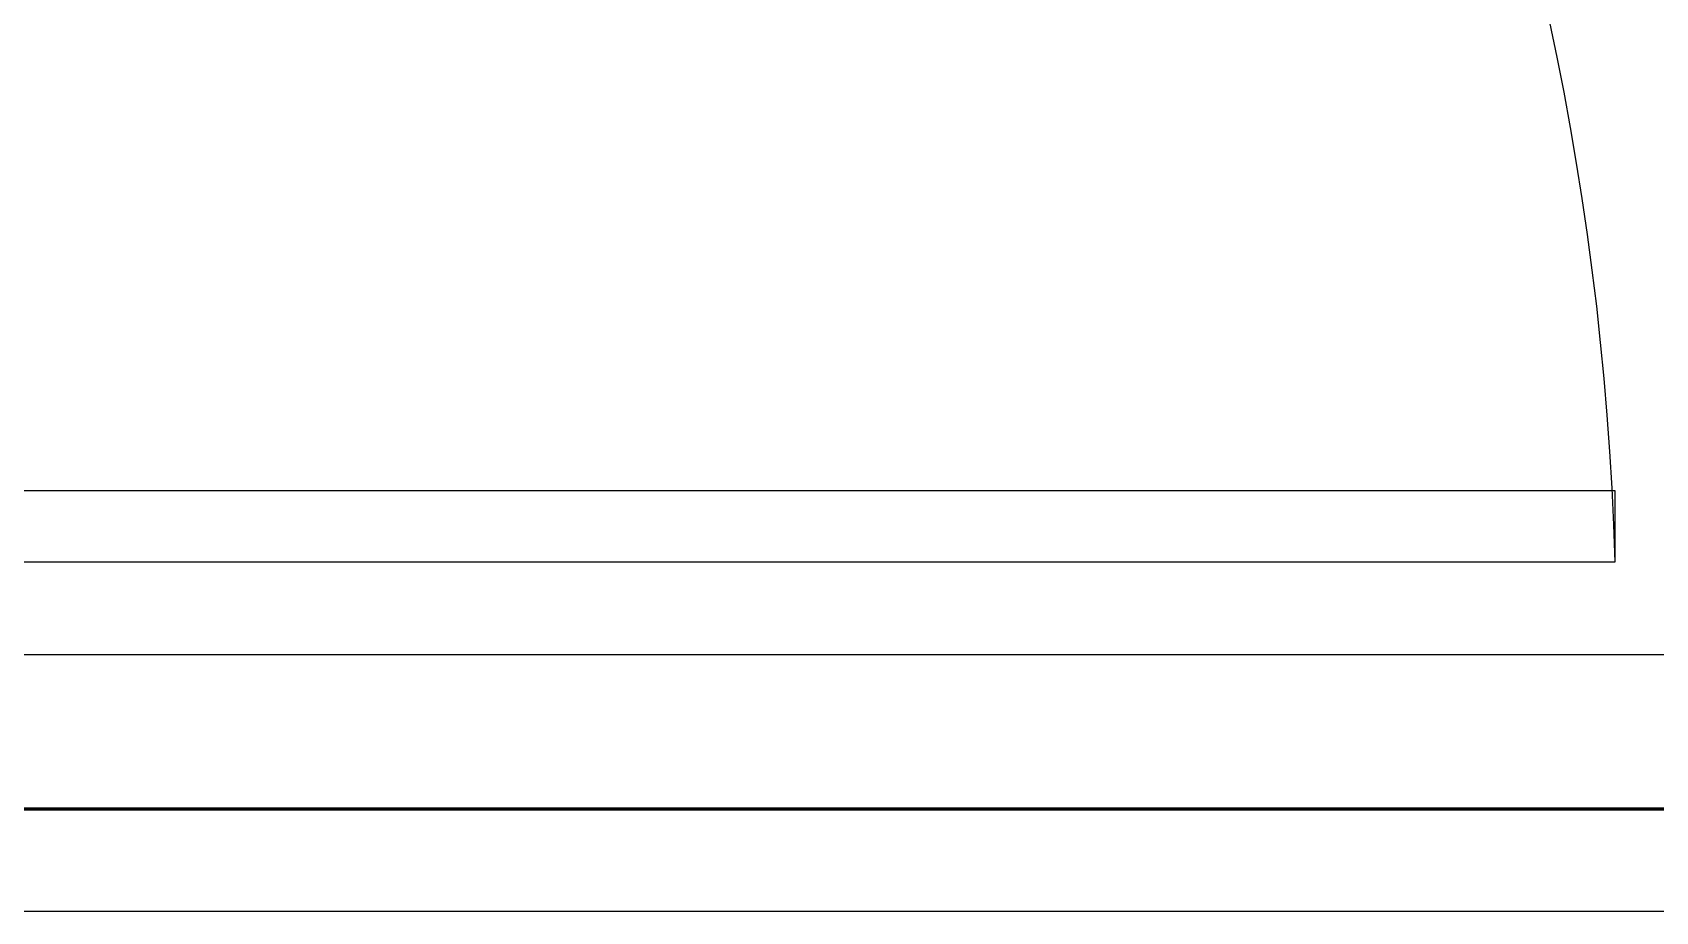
# Model space of a CAD drawing. Header units: metres. Extents: x 244.4 to 340.3, y -4.1 to 64.3.
# Drawn here: x 252.232 to 253.022, y 36.387 to 36.815 of the extents above; entities that cross this region are included whole.
import ezdxf

# ---------------------------------------------------------------- set-up
doc = ezdxf.new("R2010")
doc.units = ezdxf.units.M
doc.layers.add('A-WALL', color=6, linetype='Continuous', lineweight=60)
doc.layers.add('Edges', color=7, linetype='Continuous')

# ---------------------------------------------------------------- blocks, each defined once
blk = doc.blocks.new('*U99')
blk.add_lwpolyline([(33.6, 1753.12, -0.396717), (1595.41, 192)], format="xyb")
blk.add_lwpolyline([(72, 192), (33.6, 192), (33.6, 1753.12), (72, 1753.12)], close=True)

msp = doc.modelspace()

# ---------------------------------------------------------------- linework, layer by layer
at = {"layer": 'A-WALL'}
msp.add_line((251.59767, 36.4373), (257.44767, 36.4373), dxfattribs=at)
at = {"layer": 'Edges'}
for p, q in [((251.59767, 36.5123), (257.44767, 36.5123)), ((253.57345, 36.3873), (251.64837, 36.3873))]:
    msp.add_line(p, q, dxfattribs=at)

# ---------------------------------------------------------------- block references
at = {"xscale": -0.0009000000000045201, "yscale": 0.0009000000000045201, "zscale": 0.0009000000000045201, "rotation": 270}
msp.add_blockref('*U99', (251.42431, 36.52717), dxfattribs=at)

doc.saveas('drawing.dxf')
